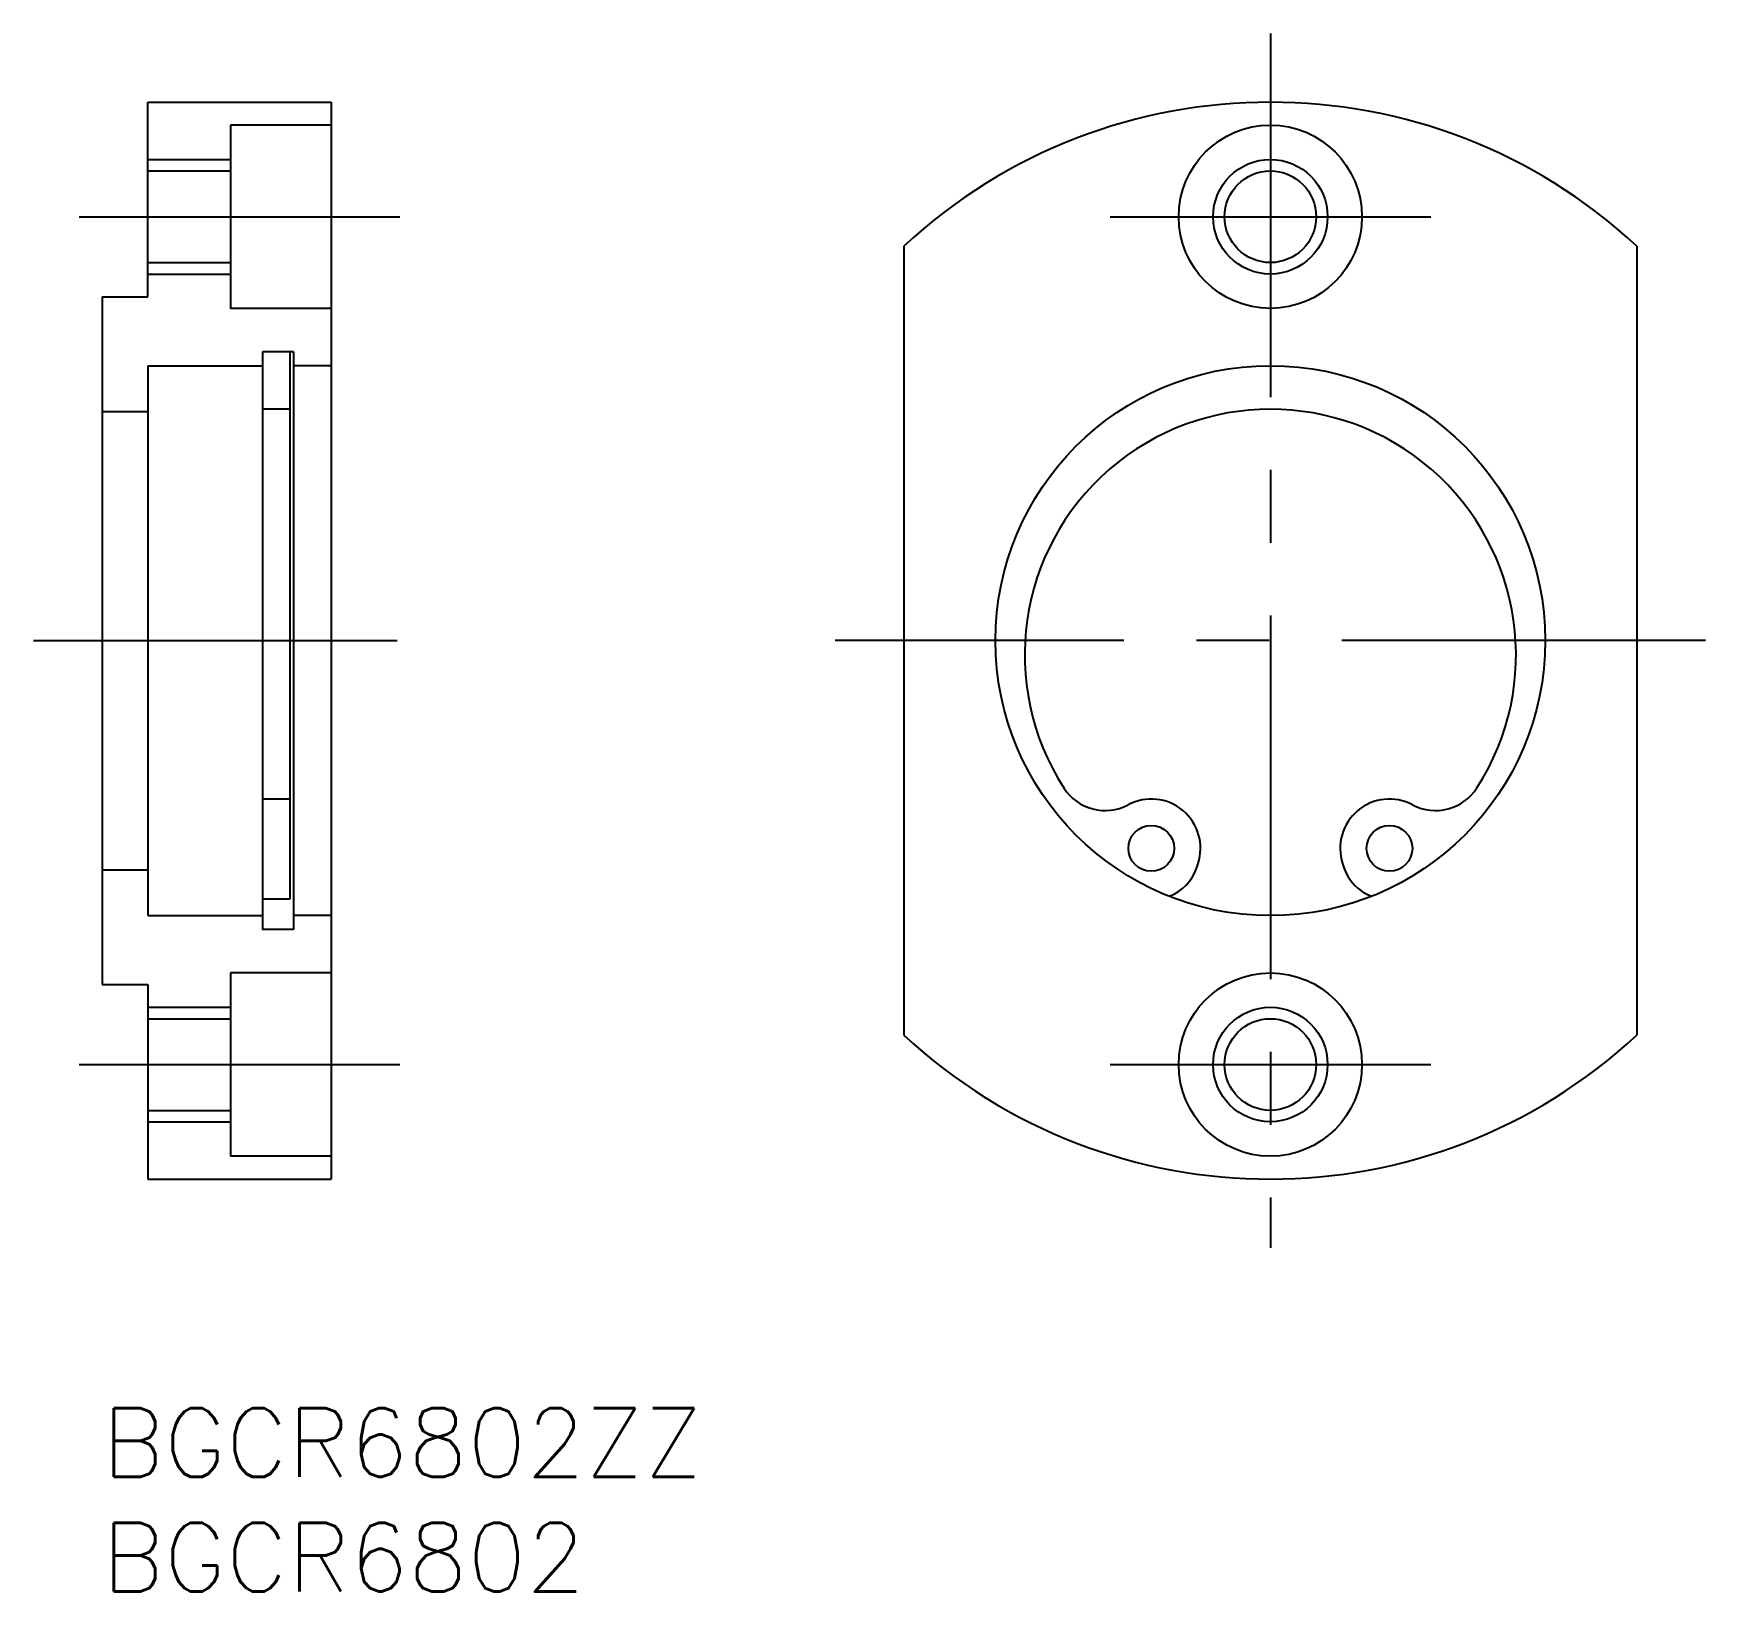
# Model space of a CAD drawing. Extents: x -3 to 70, y -8 to 60.
import ezdxf

# ---------------------------------------------------------------- set-up
doc = ezdxf.new("R2010")
doc.units = 0
doc.header["$LTSCALE"] = 0.5
doc.linetypes.add('CENTER', pattern=[50.8, 31.75, -6.35, 6.35, -6.35])
for name, color, linetype in [('MSM_CENTER', 1, 'CENTER'), ('MSM_CONTINUOUS', 7, 'CONTINUOUS'), ('MSM_NARROW', 5, 'CONTINUOUS'), ('MSM_PART_NUMBER', 7, 'CONTINUOUS')]:
    doc.layers.add(name, color=color, linetype=linetype)
doc.styles.get("Standard").update_dxf_attribs({"font": 'txt.shx', "height": 3, "bigfont": 'bigfont.shx'})

# ---------------------------------------------------------------- blocks, each defined once
blk = doc.blocks.new('*U4')
at = {"layer": 'MSM_PART_NUMBER'}
blk.add_text('BGCR6802ZZ', height=3, dxfattribs=at).set_placement((0, -3))
blk = doc.blocks.new('*U5')
at = {"layer": 'MSM_PART_NUMBER'}
blk.add_text('BGCR6802', height=3, dxfattribs=at).set_placement((0, -8))

msp = doc.modelspace()

# ---------------------------------------------------------------- linework, layer by layer
at = {"layer": 'MSM_CENTER'}
for p, q in [((51.001, 60), (51.001, 7)), ((-1, 52), (13, 52)), ((44.001, 52), (58.001, 52)), ((-3, 33.5), (13, 33.5)), ((70.001, 33.5), (32.001, 33.5)), ((-1, 15), (13, 15)), ((44.001, 15), (58.001, 15))]:
    msp.add_line(p, q, dxfattribs=at)
at = {"layer": 'MSM_CONTINUOUS'}
for p, q in [((2, 48.5), (2, 57)), ((2, 57), (10, 57)), ((10, 57), (10, 10)), ((5.6, 56), (5.6, 48)), ((10, 56), (5.6, 56)), ((2, 54), (5.6, 54)), ((35.001, 50.712), (35.001, 16.288)), ((67.001, 50.712), (67.001, 16.288)), ((2, 50), (5.6, 50)), ((0, 48.5), (0, 18.5)), ((0, 48.5), (2, 48.5)), ((10, 48), (5.6, 48)), ((7, 46.1), (7, 20.9)), ((8.35, 46.1, 0.5), (7, 46.1, 0.5)), ((8.2, 46.1), (8.2, 22.215)), ((8.35, 46.1), (8.35, 20.9)), ((2, 45.5), (2, 21.5)), ((2, 45.5), (7, 45.5)), ((10, 45.5), (8.35, 45.5)), ((0, 43.5), (2, 43.5)), ((8.2, 43.6, 0.5), (7, 43.6, 0.5)), ((8.2, 26.586, 0.5), (7, 26.586, 0.5)), ((0, 23.5), (2, 23.5)), ((47.789, 23.598), (47.846, 23.772)), ((54.156, 23.772), (54.212, 23.598)), ((8.2, 22.215, 0.5), (7, 22.215, 0.5)), ((2, 21.5), (7, 21.5)), ((10, 21.5), (8.35, 21.5)), ((8.35, 20.9, 0.5), (7, 20.9, 0.5)), ((5.6, 19), (5.6, 11)), ((10, 19), (5.6, 19)), ((0, 18.5), (2, 18.5)), ((2, 18.5), (2, 10)), ((2, 17), (5.6, 17)), ((2, 13), (5.6, 13)), ((10, 11), (5.6, 11)), ((2, 10), (10, 10))]:
    msp.add_line(p, q, dxfattribs=at)
for centre, radius in [((51.001, 52), 4), ((51.001, 52), 2), ((51.001, 33.5), 12), ((45.801, 24.436), 1), ((56.201, 24.436), 1), ((51.001, 15), 4), ((51.001, 15), 2)]:
    msp.add_circle(centre, radius, dxfattribs=at)
for centre, radius, start, end in [((51.001, 33.5), 23.5, 47.08982, 132.91018), ((51.001, 32.875), 10.725, 327.24878, 212.75122), ((43.789, 28.236), 2.15, 212.75122, 297.89567), ((58.213, 28.236), 2.15, 242.10433, 327.24878), ((45.801, 24.436), 2.15, 342.03107, 117.89567), ((56.201, 24.436), 2.15, 62.10433, 197.96893), ((45.887, 24.215), 2, 290.47134, 342.03107), ((56.115, 24.215), 2, 197.96893, 249.52866), ((51.001, 33.5), 23.5, 227.08982, 312.91018)]:
    msp.add_arc(centre, radius, start, end, dxfattribs=at)
at = {"layer": 'MSM_NARROW'}
for p, q in [((2, 54.5), (5.6, 54.5)), ((2, 49.5), (5.6, 49.5)), ((2, 17.5), (5.6, 17.5)), ((2, 12.5), (5.6, 12.5))]:
    msp.add_line(p, q, dxfattribs=at)
for centre in [(51.001, 52), (51.001, 15)]:
    msp.add_circle(centre, 2.5, dxfattribs=at)

# ---------------------------------------------------------------- block references
at = {"layer": 'MSM_CONTINUOUS'}
for name in ['*U4', '*U5']:
    msp.add_blockref(name, (0, 0), dxfattribs=at)

doc.saveas('drawing.dxf')
